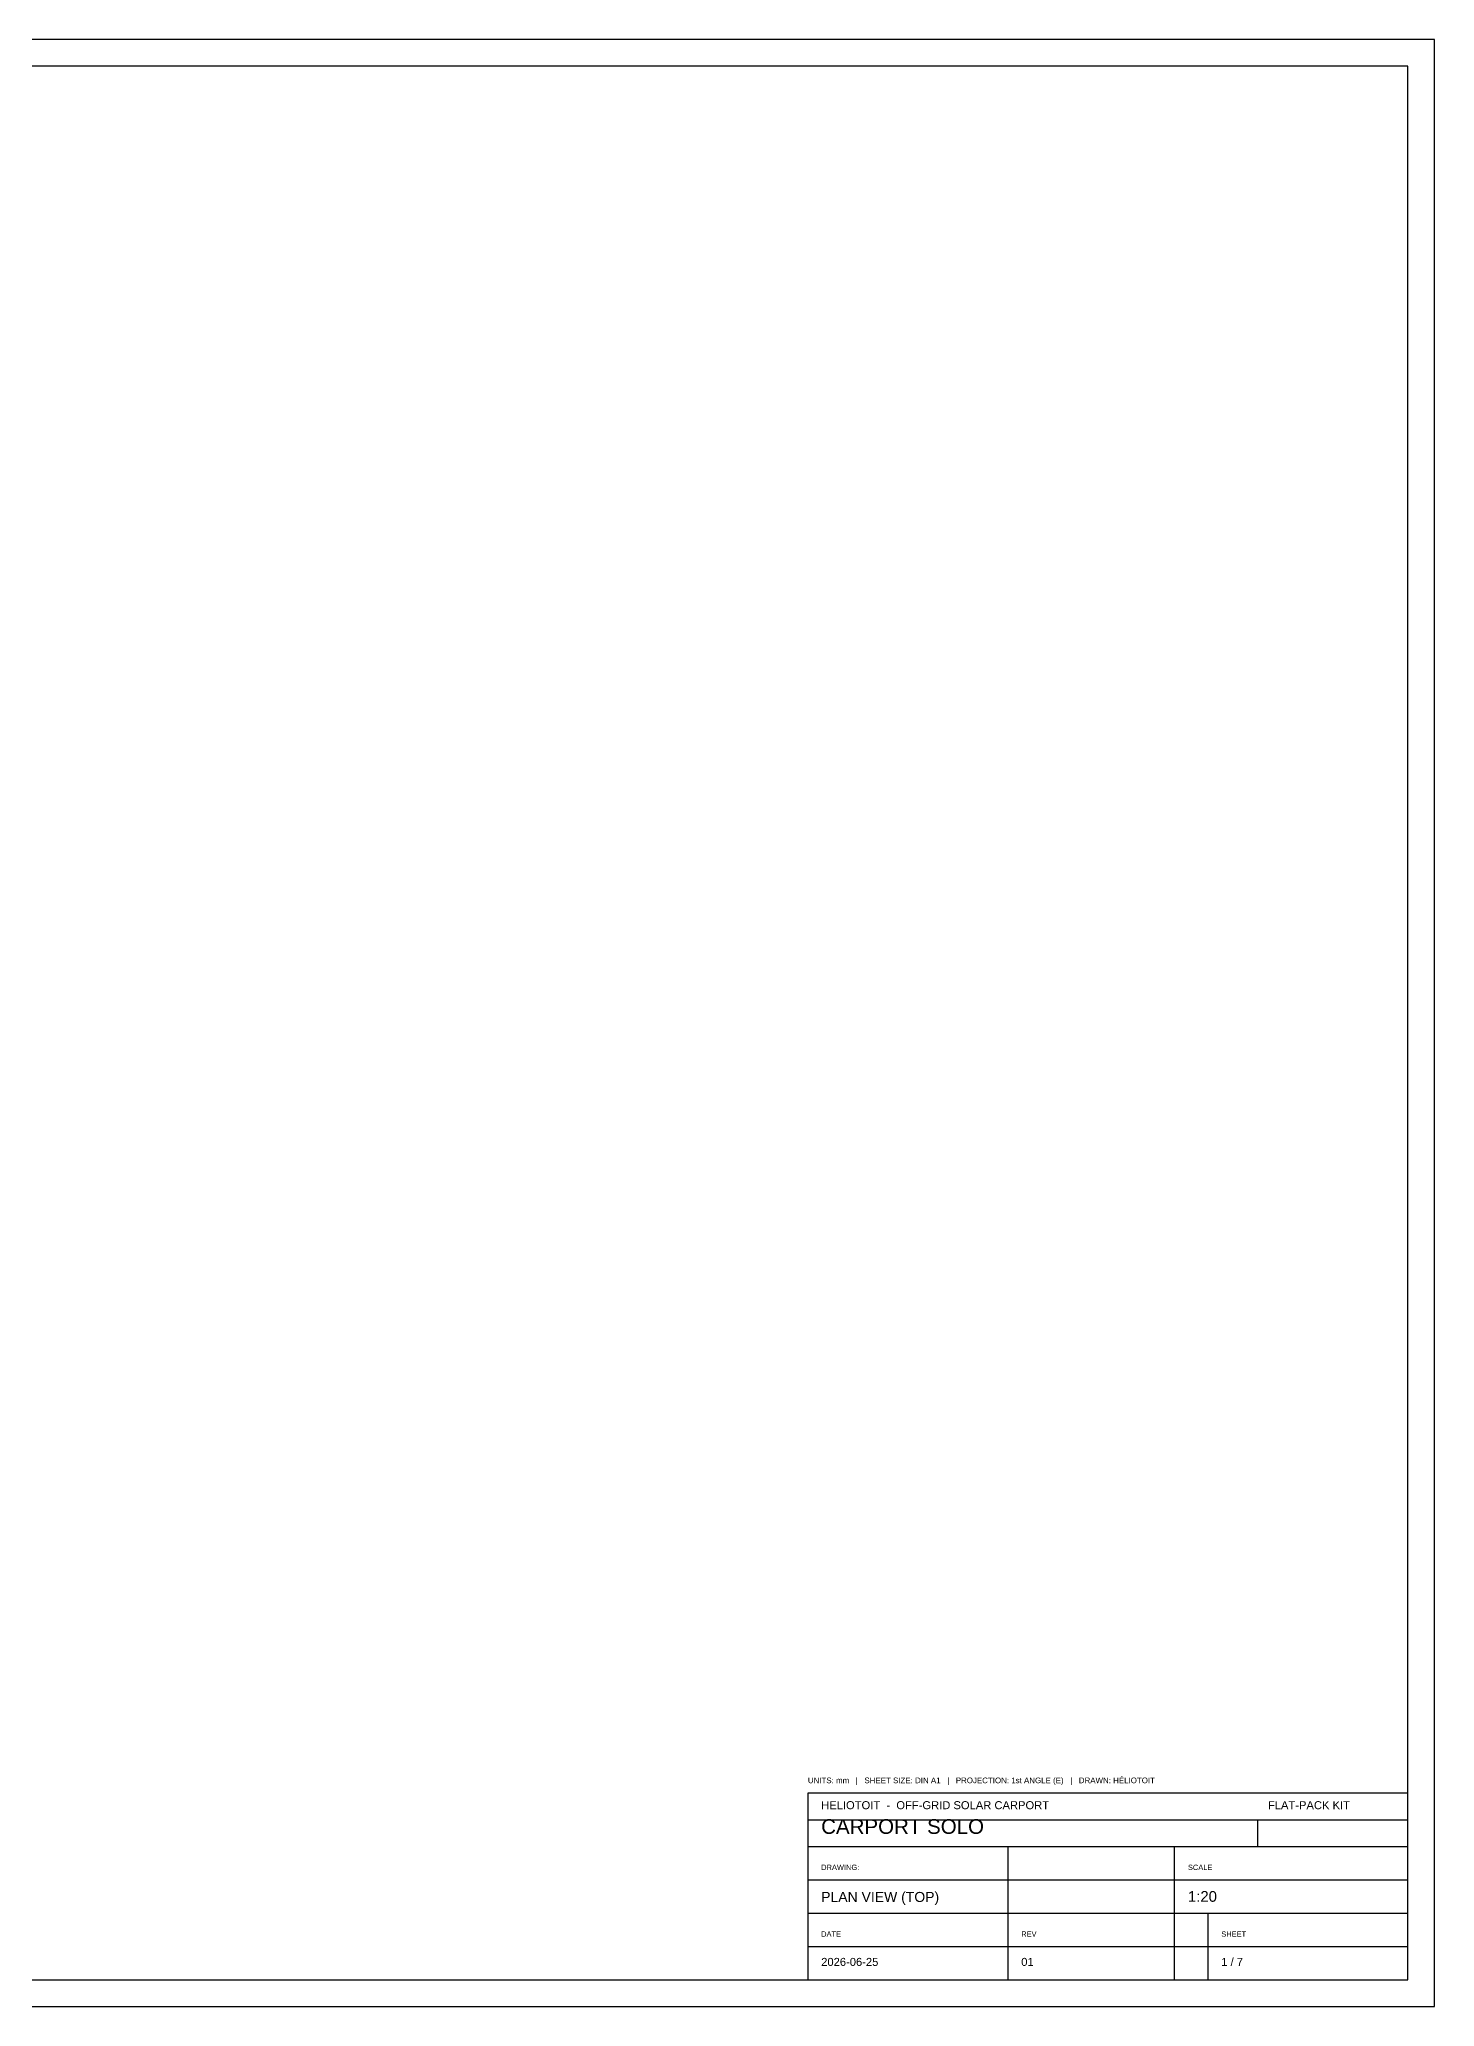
# Model space of a CAD drawing. Header units: millimetres. Extents: x 2 to 839, y 2 to 592.
# Drawn here: x 420 to 839, y 2 to 592 of the extents above; entities that cross this region are included whole.
import ezdxf
from ezdxf.enums import TextEntityAlignment as Align

# ---------------------------------------------------------------- set-up
doc = ezdxf.new("R2010")
doc.units = ezdxf.units.MM
for name, color, linetype in [('BORDER', 7, 'CONTINUOUS'), ('TEXT', 7, 'CONTINUOUS'), ('TITLE', 7, 'CONTINUOUS')]:
    doc.layers.add(name, color=color, linetype=linetype)
doc.styles.add('ARIAL', font='arial.ttf')

msp = doc.modelspace()

# ---------------------------------------------------------------- linework, layer by layer
at = {"layer": 'BORDER'}
for points in [[(2, 2), (839, 2), (839, 592), (2, 592)], [(10, 10), (831, 10), (831, 584), (10, 584)]]:
    msp.add_lwpolyline(points, close=True, dxfattribs=at)
at = {"layer": 'TITLE'}
for p, q in [((651, 58), (831, 58)), ((786, 50), (786, 58)), ((651, 50), (831, 50)), ((711, 50), (711, 10)), ((761, 10), (761, 50)), ((651, 40), (831, 40)), ((651, 30), (831, 30)), ((771, 30), (771, 10)), ((651, 20), (831, 20))]:
    msp.add_line(p, q, dxfattribs=at)
msp.add_lwpolyline([(651, 10), (831, 10), (831, 66), (651, 66)], close=True, dxfattribs=at)

# ---------------------------------------------------------------- texts
at = {"layer": 'TEXT', "style": 'ARIAL'}
for s, height, p in [('UNITS: mm   |   SHEET SIZE: DIN A1   |   PROJECTION: 1st ANGLE (E)   |   DRAWN: HÉLIOTOIT', 1.7, (651, 68.5)), ('HELIOTOIT  -  OFF-GRID SOLAR CARPORT', 2.4, (655, 60.5)), ('FLAT-PACK KIT', 2.4, (789, 60.5)), ('CARPORT SOLO', 4.4, (655, 52.5)), ('DRAWING:', 1.6, (655, 42.5)), ('SCALE', 1.6, (765, 42.5)), ('PLAN VIEW (TOP)', 3, (655, 32.5)), ('1:20', 3.2, (765, 32.5)), ('DATE', 1.6, (655, 22.5)), ('REV', 1.6, (715, 22.5)), ('SHEET', 1.6, (775, 22.5)), ('2026-06-25', 2.4, (655, 13.5)), ('01', 2.4, (715, 13.5)), ('1 / 7', 2.4, (775, 13.5))]:
    msp.add_text(s, height=height, dxfattribs=at).set_placement(p, align=Align.BOTTOM_LEFT)

doc.saveas('drawing.dxf')
